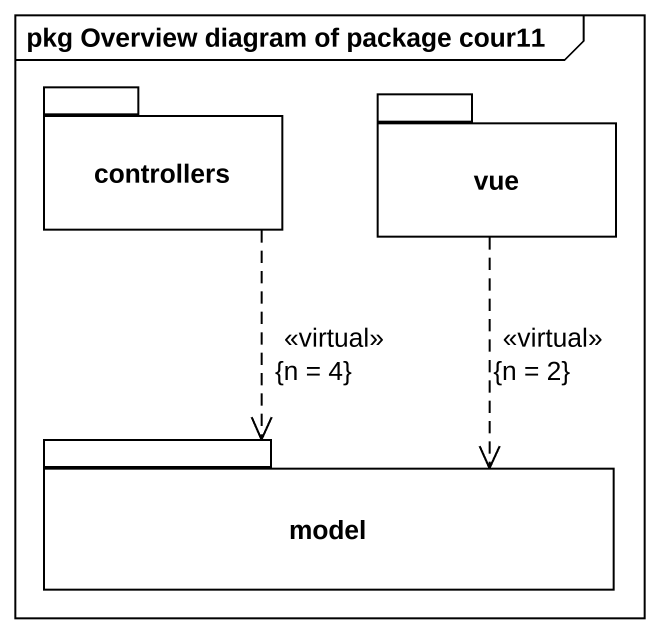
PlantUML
@startuml
mainframe pkg Overview diagram of package cour11
package controllers {
}
package vue {
}
package model {
}
controllers ..> model : <<virtual>>\n{n = 4}
vue ..> model : <<virtual>>\n{n = 2}
@enduml
